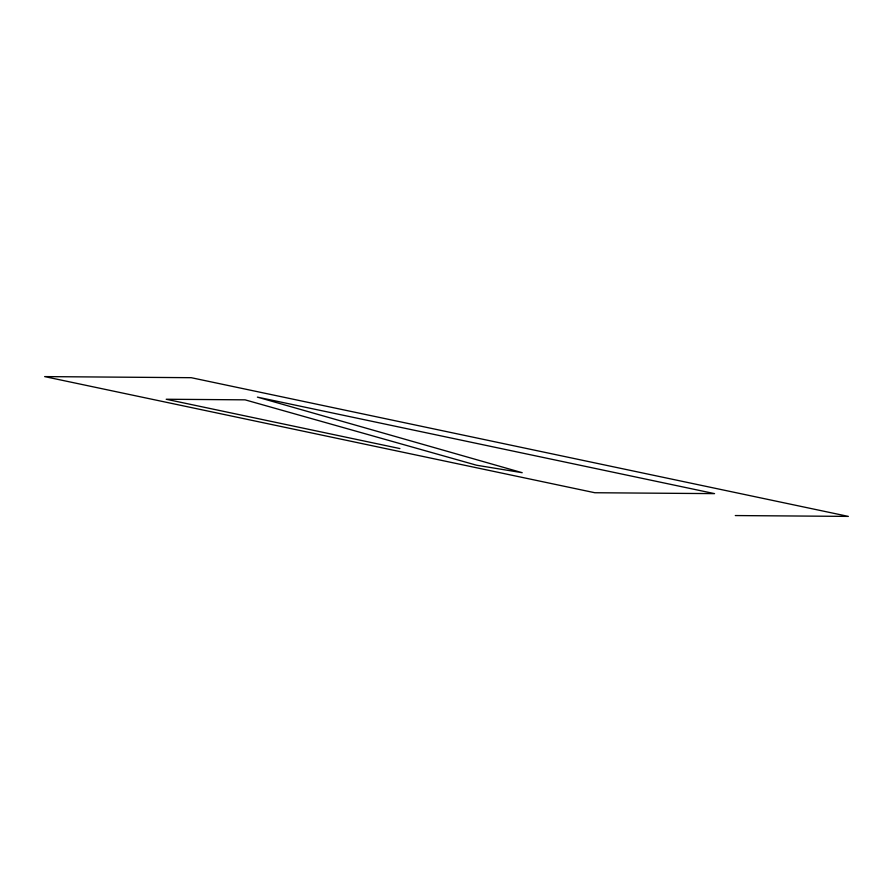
<?xml version="1.0" encoding="UTF-8"?>
<svg xmlns="http://www.w3.org/2000/svg" width="893" height="893" viewBox="0 0 893 893"><rect width="100%" height="100%" fill="white"/><g stroke="black" fill="none" stroke-linecap="round" stroke-linejoin="round"><path stroke-width="1.34" d="M735.296 515.551L848.35 516.4L191.225 377.694L44.65 376.6L594.838 492.735L714.556 493.628L257.396 397.128L522.193 472.698L476.639 465.242L245.073 399.841L166.21 399.249L399.919 448.576"/></g></svg>
